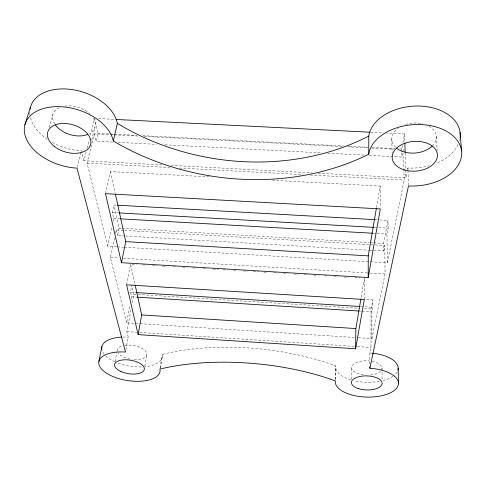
<?xml version="1.0" encoding="UTF-8"?>
<svg xmlns="http://www.w3.org/2000/svg" width="486" height="486" viewBox="0 0 486 486"><rect width="100%" height="100%" fill="white"/><g stroke="black" fill="none" stroke-linecap="round" stroke-linejoin="round"><path stroke-width="0.36" stroke-dasharray="2.43 1.82" d="M369.852 363.893L369.87 352.958L371 347.46L371.031 309.023L372.762 299.971L365.186 299.504M358.255 337.734L371.881 338.608L371.881 311.818L372.762 307.286L372.762 299.971M364.318 299.498L364.445 278.235L361.037 298.216M351.445 379.451L351.627 367.459M335.352 379.609L335.698 366.9M335.407 379.414L335.771 365.94A147.143 62.615 5.2 0 0 162.239 354.428A30.63 14.319 9.2 0 1 144.95 366.717M160.046 368.358L162.239 354.428M160.495 368.212L162.221 357.253M144.798 366.468L146.772 354.78M376.504 207.619L380.173 186.095L271.85 180.263M125.917 349.823L128.261 337.181L126.858 331.61L131.256 308.167M131.111 299.03L131.53 296.8L130.485 292.226L131.828 285.112L133.863 294.243L131.943 304.503M354.47 337.491L126.609 322.838L129.987 304.983M115.115 361.748L117.077 351.524M373.849 250.478L383.679 251.049L383.606 243.401L388.016 220.389L378.175 219.836M401.794 151.887L401.715 148.935L402.402 145.369M402.949 142.513L404.589 133.954L386.4 133.036M126.597 284.832L130.625 264.153L134.938 284.018M383.679 251.049L384.76 245.485L374.931 244.914M124.313 247.259L387.336 262.798L386.984 234.045L388.126 228.171L388.016 220.389M369.372 155.374L401.928 157.063L402.791 152.628M402.937 151.893L403.362 149.676L401.09 149.56M371.881 338.608L385.058 273.97L384.76 245.485M387.336 262.798L404.212 180.045L403.465 153.382M318.002 173.192L405.877 177.87L407.037 172.238M407.614 169.42L407.906 168.01A45.921 30.916 -4.7 0 0 429.235 165.714M125.121 235.977L117.557 235.54L119.119 228.122L113.961 204.989L116.986 205.159M126.609 322.838L110.431 257.537L114.745 237.198M115.51 233.572L116.282 229.939L123.845 230.376M116.737 246.809L107.637 246.274L111.92 226.494M113.025 221.367L113.657 218.439L112.315 212.528L113.961 204.989M105.468 193.671L110.504 171.57L211.252 176.995M112.703 142.076L96.046 141.213L97.984 133.364L94.642 118.384L90.39 135.181M91.714 140.132L95.013 126.998M107.637 246.274L87.037 163.12L94.363 133.826L110.267 134.64M161.941 164.888L83.914 160.738L86.131 151.972M87.055 148.321L89.278 139.561M77.165 167.409L81.059 152.3M49.05 127.727L52.944 114.41M98.433 118.572L115.103 119.41M370.484 132.241L383.369 132.885M97.984 133.364L109.35 133.948M110.103 133.99L113.894 134.185M114.647 134.221L136.615 135.345M142.677 135.661L343.395 145.946M349.452 146.256L368.388 147.228M372.173 147.422L394.899 148.588M400.203 148.856L401.715 148.935M111.027 134.677L113.299 134.792M114.052 134.835L139.045 136.116M144.348 136.39L342.016 146.529M347.32 146.802L367.768 147.847M371.553 148.042L393.52 149.172M118.007 142.349L156.62 144.354M164.948 144.785L321.671 152.902M327.728 153.218L364.075 155.101M171.029 165.374L311.939 172.87M87.037 163.12L170.3 167.561M179.389 168.047L302.772 174.632M310.341 175.039L404.212 180.045M375.149 219.666L377.422 219.794M112.315 212.528L118.377 212.874M374.481 227.399L388.126 228.171M113.657 218.439L119.714 218.779M373.351 233.268L376.383 233.444M377.142 233.487L386.984 234.045M119.119 228.122L121.391 228.25M122.15 228.292L369.208 242.569M369.968 242.611L372.999 242.787M373.758 242.83L383.606 243.401M124.604 230.419L374.171 244.871M125.874 236.02L369.317 250.211M370.071 250.26L373.096 250.436M117.491 246.852L123.559 247.21M110.431 257.537L118.754 258.036M123.292 258.309L369.172 273.023M369.925 273.065L385.058 273.97M132.137 264.244L136.675 264.518M142.732 264.882L146.517 265.107M152.568 265.471L157.106 265.745M162.403 266.067L166.947 266.34M172.998 266.705L176.782 266.935M182.839 267.3L187.377 267.573M192.675 267.889L197.213 268.163M203.27 268.527L207.054 268.758M213.105 269.123L218.402 269.438M222.94 269.712L227.484 269.985M233.535 270.35L237.32 270.581M243.371 270.945L247.915 271.218M253.212 271.534L258.509 271.856M263.807 272.172L267.586 272.403M273.642 272.768L278.18 273.041M283.478 273.357L288.022 273.63M294.073 273.995L298.611 274.268M303.908 274.59L308.452 274.863M313.749 275.179L318.287 275.453M324.344 275.817L328.123 276.048M334.18 276.413L338.718 276.686M344.015 277.002L348.559 277.275M354.61 277.64L359.907 277.962M130.485 292.226L135.788 292.554M360.648 306.538L372.762 307.286M133.863 294.243L359.664 308.312M364.208 308.598L371.031 309.023M131.53 296.8L136.821 297.128M359.786 311.058L361.298 311.155M362.058 311.204L371.881 311.818M126.858 331.61L136.688 332.248M139.707 332.442L356.639 346.53M357.392 346.579L371 347.46M83.914 160.738L81.429 150.86A45.174 29.294 17.3 0 1 51.996 142.283M94.363 133.826L96.046 141.213M116.282 229.939L117.557 235.54M110.504 171.57L115.152 192.954M436.367 136.505L437.169 150.405M407.906 168.01L407.948 169.505M407.973 170.252L408.447 185.196M404.589 133.954L404.832 142.283M405.142 152.883L405.877 177.87M401.813 152.628L401.928 157.063M391.819 139.215L392.062 152.829M381.996 368.066L382.081 379.366M380.173 186.095L380.325 207.437M397.141 371.942A31.238 14.738 1.5 0 1 394.085 375.423M393.034 376.213A31.238 14.738 1.5 0 1 382.962 380.562M379.408 381.352A31.238 14.738 1.5 0 1 354.294 380.799M350.771 379.864A31.238 14.738 1.5 0 1 335.771 365.94M369.87 352.958A31.238 14.738 1.5 0 1 371.954 353.128M459.811 139.3A45.921 30.916 -4.7 0 1 459.495 140.654M458.031 144.646A45.921 30.916 -4.7 0 1 435.881 163.478M47.336 139.379A45.174 29.294 17.3 0 1 30.296 116.992M29.95 114.975A45.174 29.294 17.3 0 1 29.792 111.659M141.359 366.942A30.63 14.319 9.2 0 1 117.09 362.714M114.896 361.784A30.63 14.319 9.2 0 1 105.104 355.266M104.259 354.312A30.63 14.319 9.2 0 1 102.072 350.43M122.946 337.071A30.63 14.319 9.2 0 1 128.261 337.181M93.458 118.305A21.961 14.234 17.2 0 1 89.552 133.571M54.742 124.033A21.961 14.234 17.2 0 1 59.942 107.412M64.699 106.112A21.961 14.234 17.2 0 1 89.57 113.633M429.102 126.263A22.326 15.023 -4.6 0 1 433.081 145.095M395.647 147.301A22.326 15.023 -4.6 0 1 398.204 128.207M405.506 124.55A22.326 15.023 -4.6 0 1 422.881 123.833M372.173 361.298A15.194 7.169 1.5 0 1 381.765 369.463M380.574 371.219A15.194 7.169 1.5 0 1 370.211 374.955M363.4 374.809A15.194 7.169 1.5 0 1 351.907 366.207A15.194 7.169 1.5 0 1 369.257 360.873M124.726 345.309A14.896 6.962 9.2 0 1 146.347 352.32A14.896 6.962 9.2 0 1 131.979 359.348M130.078 359.045A14.896 6.962 9.2 0 1 118.141 352.879M117.369 350.983A14.896 6.962 9.2 0 1 122.351 345.825"/><path stroke-width="0.73" d="M368.2 277.542L380.338 208.907L105.468 193.671L121.47 262.701L368.2 277.542L368.267 255.861L376.377 208.36M369.846 366.808L369.846 368.267A31.59 14.471 1.7 0 1 398.338 384.566A31.59 14.471 1.7 0 1 364.47 396.983A31.59 14.471 1.7 0 1 335.364 380.909A148.607 61.321 5.3 0 0 159.93 369.087A30.97 14.051 9 0 1 132.684 381.146A30.97 14.051 9 0 1 98.956 364.451A30.97 14.051 9 0 1 125.497 352.052L76.976 168.126A45.884 29.032 16.8 0 1 24.901 134.665A45.884 29.032 16.8 0 1 62.184 106.799A45.884 29.032 16.8 0 1 113.299 140.983A227.995 181.163 9.7 0 0 368.74 154.196L368.795 136.074A45.921 30.916 -4.7 0 1 418.786 106.039A45.921 30.916 -4.7 0 1 460.048 137.945M355.606 348.778L364.318 299.498L126.597 284.832L138.139 334.623L355.606 348.778L355.855 328.566L360.91 298.957M138.139 334.623L141.657 314.922L135.102 284.753M121.47 262.701L125.728 241.627L115.474 194.43M98.919 361.256L101.908 346.633M369.846 368.267L408.465 185.944A46.662 30.673 -4.2 0 0 461.323 157.282A46.662 30.673 -4.2 0 0 420.347 124.531A46.662 30.673 -4.2 0 0 368.74 154.196M113.299 140.983L117.375 123.383A45.174 29.294 17.3 0 0 73.192 89.752A45.174 29.294 17.3 0 0 30.041 109.064M24.932 124.689L30.454 107.169M115.862 119.453L369.731 132.198M117.746 205.201L375.149 219.666M119.131 212.917L373.728 227.357M120.473 218.828L372.598 233.225M125.728 241.627L368.267 255.861M136.542 292.602L359.889 306.49M137.574 297.177L359.033 311.016M141.657 314.922L355.855 328.566M460.09 132.49L461.554 150.873M404.856 143.036L405.124 152.124M398.162 368.133L398.453 383.254M368.795 136.074A223.645 181.533 10 0 1 117.375 123.383M87.541 134.513A21.961 14.234 17.2 0 1 55.398 124.981M432.279 145.946A22.326 15.023 -4.6 0 1 396.491 148.048M101.835 349.464A30.63 14.319 9.2 0 1 121.664 337.114M372.647 353.201A31.238 14.738 1.5 0 1 397.919 370.065M404.182 169.887A22.684 14.902 -4.1 0 0 437.424 154.797A22.684 14.902 -4.1 0 0 402.76 144.117A22.684 14.902 -4.1 0 0 404.182 169.887M54.286 146.365A22.307 14.106 16.7 0 0 90.335 145.387A22.307 14.106 16.7 0 0 62.87 123.45A22.307 14.106 16.7 0 0 54.286 146.365M358.486 388.66A15.364 7.035 1.7 0 0 382.099 383.594A15.364 7.035 1.7 0 0 359.683 376.51A15.364 7.035 1.7 0 0 358.486 388.66M120.923 371.529A15.06 6.834 9 0 0 144.299 369.39A15.06 6.834 9 0 0 123.104 359.895A15.06 6.834 9 0 0 120.923 371.529"/></g></svg>
